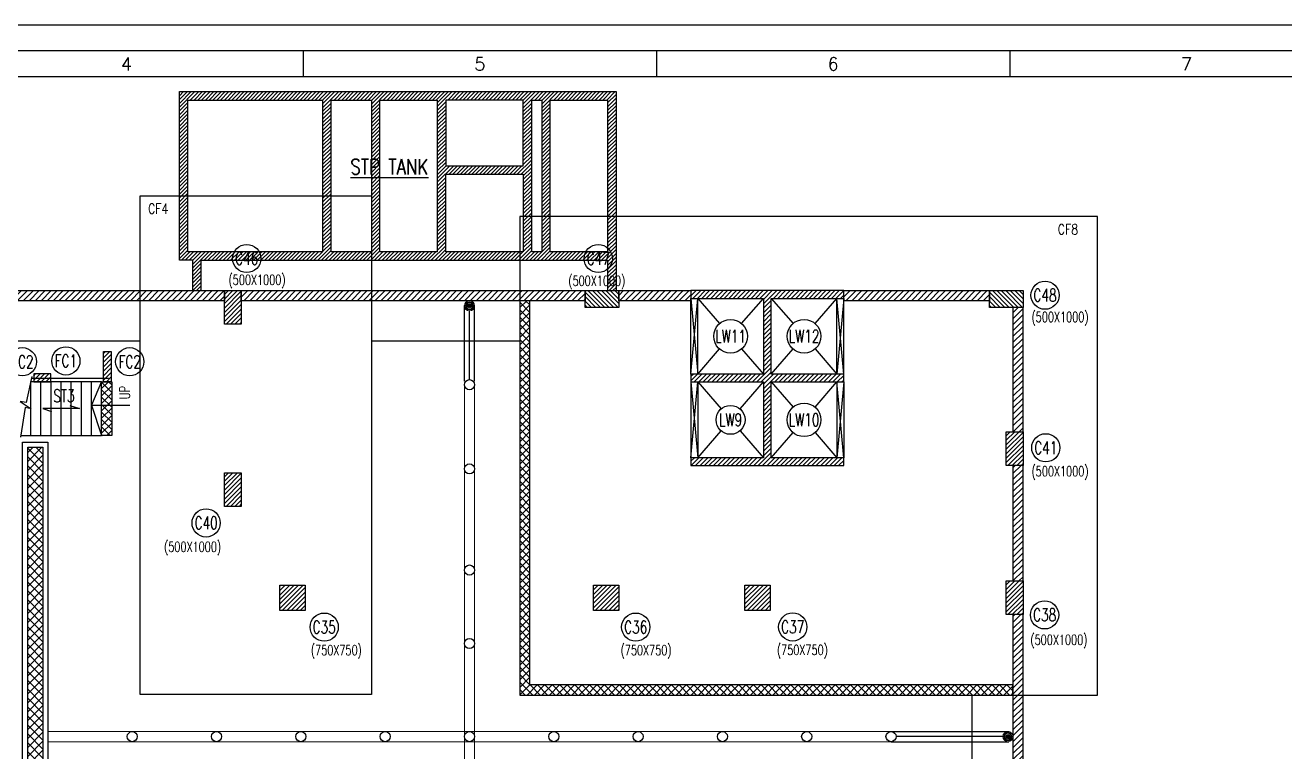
# Model space of a CAD drawing. Extents: x 324505 to 1272425, y -526289 to -156124.
# Drawn here: x 850131 to 887483, y -387450 to -365888 of the extents above; entities that cross this region are included whole.
import ezdxf
from ezdxf.enums import TextEntityAlignment as Align
from ezdxf.lldxf.tags import DXFTag

# ---------------------------------------------------------------- set-up
doc = ezdxf.new("R2010")
doc.units = 0
doc.header["$LTSCALE"] = 500
doc.header["$MEASUREMENT"] = 0
for name, color, linetype in [('PNA', 10, 'Continuous'), ('S-BRECK LINE', 8, 'Continuous'), ('S-COLUMN', 1, 'Continuous'), ('S-COLUMN CIRCLE', 9, 'Continuous'), ('S-COLUMN HATCH', 8, 'Continuous'), ('S-COLUMN NO', 2, 'Continuous'), ('S-COLUMN SIZES', 2, 'Continuous'), ('S-CONCRET LINE', 4, 'Continuous'), ('S-CUT LINE', 8, 'Continuous'), ('S-FOOTING', 4, 'Continuous'), ('S-HATCH', 253, 'Continuous'), ('S-RETAINING WALL', 6, 'Continuous'), ('S-RETAINING WALL HATCH', 8, 'Continuous'), ('S-SLAB MARK', 3, 'Continuous'), ('S-SLAB NO', 3, 'Continuous'), ('S-STAIRCASE', 5, 'Continuous'), ('S-TEXT', 2, 'Continuous'), ('S-TEXT-1', 4, 'Continuous'), ('S-TITAL', 6, 'Continuous'), ('SDA_PLAN_UGT_OHT', 150, 'Continuous'), ('SHEET', 7, 'Continuous')]:
    doc.layers.add(name, color=color, linetype=linetype)
doc.layers.add('SDA_HATCH', color=252, linetype='Continuous', lineweight=5)
doc.styles.add('ROMANS', font='simplex.shx', dxfattribs={"width": 0.8, "height": 275, "bigfont": 'bigfont.shx'})
tags = doc.linetypes.add('CENTER', pattern=[2, 1.25, -0.25, 0.25, -0.25]).pattern_tags.tags
tags[10:11] = [DXFTag(74, 4), DXFTag(75, 0), DXFTag(340, '0'), DXFTag(46, 1.0), DXFTag(50, 0.0), DXFTag(44, 0.0), DXFTag(45, 0.0)]
tags[8:9] = [DXFTag(74, 4), DXFTag(75, 0), DXFTag(340, '0'), DXFTag(46, 1.0), DXFTag(50, 0.0), DXFTag(44, 0.0), DXFTag(45, 0.0)]
tags[6:7] = [DXFTag(74, 4), DXFTag(75, 0), DXFTag(340, '0'), DXFTag(46, 1.0), DXFTag(50, 0.0), DXFTag(44, 0.0), DXFTag(45, 0.0)]
tags[4:5] = [DXFTag(74, 4), DXFTag(75, 0), DXFTag(340, '0'), DXFTag(46, 1.0), DXFTag(50, 0.0), DXFTag(44, 0.0), DXFTag(45, 0.0)]
pattern_1 = [(45, (-3835377.3, 2058576.72), (-88.3883476, 88.3883476), [])]
pattern_2 = [(45, (-3835367.22, 2058576.72), (-88.3883476, 88.3883476), [])]
pattern_3 = [(45, (-4134991.95, 1922269.47), (-66.2912607, 66.2912607), [])]

# ---------------------------------------------------------------- blocks, each defined once
blk = doc.blocks.new('zw$C05B')
at = {"flags": 128}
blk.add_lwpolyline([(0, 0), (82749, 0), (82749, 58210), (0, 58210)], close=True, dxfattribs=at)
at = {"layer": 'PNA'}
for p, q in [((27911, 57718), (27911, 57226)), ((34643, 57718), (34643, 57226)), ((41374, 57718), (41374, 57226))]:
    blk.add_line(p, q, dxfattribs=at)
at = {"layer": 'PNA', "color": 1}
for points in [[(984, 492), (82257, 492), (82257, 57718), (984, 57718)], [(1968, 984), (81765, 984), (81765, 57226), (1968, 57226)]]:
    blk.add_lwpolyline(points, close=True, dxfattribs=at)
at = {"layer": 'PNA', "style": 'ROMANS'}
for s, p in [('4', (24546, 57472)), ('5', (31278, 57472)), ('6', (38009, 57472)), ('7', (44741, 57472))]:
    blk.add_text(s, height=246, dxfattribs=at).set_placement(p, align=Align.MIDDLE)
blk = doc.blocks.new('MEP INPUTS')
at = {"layer": 'SDA_HATCH'}
h = blk.add_hatch(dxfattribs=at)
h.set_pattern_fill('ANSI37', color=8, scale=1500)
h.set_pattern_definition([(45, (-3293, -139588.96), (-132.58252, 132.58252), []), (135, (-3293, -139588.96), (-132.58252, -132.58252), [])])
h.paths.add_polyline_path([(5351, -1469), (5801, -1469), (5801, -67156), (5351, -67156)])
at = {"layer": 'SDA_PLAN_UGT_OHT', "color": 8}
for points in [[(5201, -1319), (5951, -1319), (5951, -67306), (5201, -67306)], [(5351, -1469), (5801, -1469), (5801, -67156), (5351, -67156)]]:
    blk.add_lwpolyline(points, close=True, dxfattribs=at)
blk = doc.blocks.new('PILE LAYOUT 04-10-2024')
at = {"layer": 'S-COLUMN HATCH'}
h = blk.add_hatch(dxfattribs=at)
h.set_pattern_fill('ANSI31', color=252, scale=750, angle=180)
h.set_pattern_definition([(225, (4074495.06, -1959819.46), (66.2912607, -66.2912607), [])])
h.paths.add_polyline_path([(-13834, 1595), (-13834, 2595), (-13334, 2595), (-13334, 1595)])
h = blk.add_hatch(dxfattribs=at)
h.set_pattern_fill('ANSI31', color=252, scale=750, angle=90)
h.set_pattern_definition([(135, (-1964555.94, -4085734.03), (-66.2912607, -66.2912607), [])])
h.paths.add_polyline_path([(-3141, 2095), (-3141, 2595), (-2141, 2595), (-2141, 2095)])
h = blk.add_hatch(dxfattribs=at)
h.set_pattern_fill('ANSI31', color=252, scale=750)
h.set_pattern_definition([(45, (-4134992.04, 1922269.47), (-66.2912607, 66.2912607), [])])
h.paths.add_polyline_path([(0, 2595), (0, 2365), (2150, 2365), (2150, 115), (0, 115), (0, -115), (2150, -115), (2150, -2365), (0, -2365), (0, -2595), (4530, -2595), (4530, -2365), (2380, -2365), (2380, -115), (4530, -115), (4530, 115), (2380, 115), (2380, 2365), (4530, 2365), (4530, 2595)])
h = blk.add_hatch(dxfattribs=at)
h.set_pattern_fill('ANSI31', color=252, scale=750, angle=90)
h.set_pattern_definition([(135, (-1952564.46, -4085734.03), (-66.2912607, -66.2912607), [])])
h.paths.add_polyline_path([(8850, 2095), (8850, 2595), (9850, 2595), (9850, 2095)])
h = blk.add_hatch(dxfattribs=at)
h.set_pattern_fill('ANSI31', color=252, scale=750, angle=180)
h.set_pattern_definition([(225, (7614833.32, -4208048.69), (66.2912607, -66.2912607), [])])
h.paths.add_polyline_path([(-17418, -109), (-17418, 791), (-17188, 791), (-17188, -109)])
h = blk.add_hatch(dxfattribs=at)
h.set_pattern_fill('ANSI31', color=252, scale=750, angle=180)
h.set_pattern_definition([(225, (7612766.91, -4208048.69), (66.2912607, -66.2912607), [])])
h.paths.add_polyline_path([(-19484, -109), (-19484, 121), (-18984, 121), (-18984, -109)])
h = blk.add_hatch(dxfattribs=at)
h.set_pattern_fill('ANSI31', color=252, scale=750, angle=180)
h.set_pattern_definition([(225, (4097679.03, -1964009.46), (66.2912607, -66.2912607), [])])
h.paths.add_polyline_path([(9350, -2595), (9350, -1595), (9850, -1595), (9850, -2595)])
h = blk.add_hatch(dxfattribs=at)
h.set_pattern_fill('ANSI31', color=252, scale=750, angle=180)
h.set_pattern_definition([(225, (4074495.06, -1965223.28), (66.2912607, -66.2912607), [])])
h.paths.add_polyline_path([(-13834, -3809), (-13834, -2809), (-13334, -2809), (-13334, -3809)])
h = blk.add_hatch(dxfattribs=at)
h.set_pattern_fill('ANSI31', color=252, scale=750)
h.set_pattern_definition(pattern_3)
h.paths.add_polyline_path([(-12191, -6145), (-12191, -6895), (-11441, -6895), (-11441, -6145)])
h = blk.add_hatch(dxfattribs=at)
h.set_pattern_fill('ANSI31', color=252, scale=750)
h.set_pattern_definition(pattern_3)
h.paths.add_polyline_path([(-2891, -6145), (-2891, -6895), (-2141, -6895), (-2141, -6145)])
h = blk.add_hatch(dxfattribs=at)
h.set_pattern_fill('ANSI31', color=252, scale=750)
h.set_pattern_definition([(45, (-4134995.56, 1922269.47), (-66.2912607, 66.2912607), [])])
h.paths.add_polyline_path([(1600, -6145), (1600, -6895), (2350, -6895), (2350, -6145)])
h = blk.add_hatch(dxfattribs=at)
h.set_pattern_fill('ANSI31', color=252, scale=750, angle=180)
h.set_pattern_definition([(225, (4097679.03, -1968434.48), (66.2912607, -66.2912607), [])])
h.paths.add_polyline_path([(9350, -7020), (9350, -6020), (9850, -6020), (9850, -7020)])
at = {"layer": 'S-HATCH'}
h = blk.add_hatch(dxfattribs=at)
h.set_pattern_fill('ANSI37', color=252, scale=1250, angle=180, style=0)
h.set_pattern_definition([(225, (-4133264.23, 1522844.48), (110.4854346, -110.4854346), []), (315, (-4133264.23, 1522844.48), (110.4854346, 110.4854346), [])])
h.paths.add_polyline_path([(9550, -9405), (9550, -9105), (-4776, -9105), (-4776, 2295), (-5076, 2295), (-5076, -9405)])
h = blk.add_hatch(dxfattribs=at)
h.set_pattern_fill('ANSI37', color=256, scale=1250, angle=360, style=0)
h.set_pattern_definition([(45, (-996261.84, -16808302.73), (-110.4854346, 110.4854346), []), (135, (-996261.84, -16808302.73), (-110.4854346, -110.4854346), [])])
h.paths.add_polyline_path([(-17174, -1704), (-17474, -1704), (-17474, -109), (-17174, -109)])
at = {"layer": 'S-RETAINING WALL HATCH'}
h = blk.add_hatch(dxfattribs=at)
h.set_pattern_fill('ANSI31', color=252, scale=25)
h.set_pattern_definition([(45, (3898532.29, -1899706.524), (-56.1266008, 56.1266008), [])])
h.paths.add_polyline_path([(-14774, 3498), (-15170, 3498), (-15170, 8500), (-2221, 8500), (-2222, 2595), (-2471, 2595), (-2471, 3498), (-14524, 3498), (-14524, 2595), (-14774, 2595)])
h.paths.add_polyline_path([(-14920, 3748), (-10921, 3748), (-10921, 8250), (-14920, 8250)], flags=16)
h.paths.add_polyline_path([(-4171, 3748), (-2471, 3748), (-2471, 8250), (-4171, 8250)], flags=16)
h.paths.add_polyline_path([(-9221, 3748), (-7521, 3748), (-7521, 8250), (-9221, 8250)], flags=16)
h.paths.add_polyline_path([(-10671, 3748), (-9471, 3748), (-9471, 8250), (-10671, 8250)], flags=16)
h.paths.add_polyline_path([(-7271, 3748), (-4971, 3748), (-4971, 6047), (-7271, 6047)], flags=16)
h.paths.add_polyline_path([(-7271, 6297), (-4971, 6297), (-4971, 8250), (-7271, 8250)], flags=16)
h.paths.add_polyline_path([(-4721, 3748), (-4421, 3748), (-4421, 8250), (-4721, 8250)], flags=16)
h = blk.add_hatch(dxfattribs=at)
h.set_pattern_fill('ANSI31', color=252, scale=1000)
h.set_pattern_definition(pattern_1)
h.paths.add_polyline_path([(-21173, 2595), (-21173, 2295), (-13834, 2295), (-13834, 2595)])
h = blk.add_hatch(dxfattribs=at)
h.set_pattern_fill('ANSI31', color=252, scale=1000)
h.set_pattern_definition(pattern_1)
h.paths.add_polyline_path([(-13334, 2595), (-13334, 2295), (-3141, 2295), (-3141, 2595)])
h = blk.add_hatch(dxfattribs=at)
h.set_pattern_fill('ANSI31', color=252, scale=1000)
h.set_pattern_definition(pattern_1)
h.paths.add_polyline_path([(-2141, 2595), (-2141, 2295), (0, 2295), (0, 2595)])
h = blk.add_hatch(dxfattribs=at)
h.set_pattern_fill('ANSI31', color=252, scale=1000)
h.set_pattern_definition(pattern_1)
h.paths.add_polyline_path([(4530, 2595), (4530, 2295), (8850, 2295), (8850, 2595)])
h = blk.add_hatch(dxfattribs=at)
h.set_pattern_fill('ANSI31', color=252, scale=1000)
h.set_pattern_definition(pattern_2)
h.paths.add_polyline_path([(9550, -1595), (9550, 2095), (9850, 2095), (9850, -1595)])
h = blk.add_hatch(dxfattribs=at)
h.set_pattern_fill('ANSI31', color=252, scale=1000)
h.set_pattern_definition(pattern_2)
h.paths.add_polyline_path([(9550, -6020), (9550, -2595), (9850, -2595), (9850, -6020)])
h = blk.add_hatch(dxfattribs=at)
h.set_pattern_fill('ANSI31', color=252, scale=1000)
h.set_pattern_definition(pattern_2)
h.paths.add_polyline_path([(9550, -14268), (9550, -7020), (9850, -7020), (9850, -14268)])
at = {"layer": 'S-BRECK LINE', "elevation": 2093}
blk.add_lwpolyline([(-19542, 46), (-19708, -730), (-19887, -692), (-19561, -916), (-19740, -877), (-19885, -1754)], dxfattribs=at)
at = {"layer": 'S-COLUMN', "color": 252}
for p, q in [((0, 115, -2091), (0, 2365, -2091)), ((200, 115, -2091), (200, 2365, -2091)), ((4330, 115, -2091), (4330, 2365, -2091)), ((4530, 115, -2091), (4530, 2365, -2091)), ((0, -115, -2091), (0, -2365, -2091)), ((200, -115, -2091), (200, -2365, -2091)), ((4330, -115, -2091), (4330, -2365, -2091)), ((4530, -115, -2091), (4530, -2365, -2091))]:
    blk.add_line(p, q, dxfattribs=at)
for points in [[(-13334, 1595), (-13834, 1595), (-13834, 2595), (-13334, 2595)], [(-17188, 791), (-17188, -109), (-17418, -109), (-17418, 791)], [(-19484, -109), (-18984, -109), (-18984, 121), (-19484, 121)], [(-13334, -3809), (-13834, -3809), (-13834, -2809), (-13334, -2809)], [(-2891, -6145), (-2141, -6145), (-2141, -6895), (-2891, -6895)], [(1600, -6145), (2350, -6145), (2350, -6895), (1600, -6895)]]:
    blk.add_lwpolyline(points, close=True, dxfattribs=at)
for points, elevation in [([(-3141, 2095), (-3141, 2595), (-2141, 2595), (-2141, 2095)], -2091), ([(8850, 2095), (8850, 2595), (9850, 2595), (9850, 2095)], 2091), ([(9850, -2595), (9350, -2595), (9350, -1595), (9850, -1595)], 2091), ([(-12191, -6145), (-11441, -6145), (-11441, -6895), (-12191, -6895)], 2091), ([(9850, -7020), (9350, -7020), (9350, -6020), (9850, -6020)], 2091)]:
    blk.add_lwpolyline(points, close=True, dxfattribs=dict(at, elevation=elevation))
blk.add_lwpolyline([(0, 2595), (0, 2365), (2150, 2365), (2150, 115), (0, 115), (0, -115), (2150, -115), (2150, -2365), (0, -2365), (0, -2595), (4530, -2595), (4530, -2365), (2380, -2365), (2380, -115), (4530, -115), (4530, 115), (2380, 115), (2380, 2365), (4530, 2365), (4530, 2595), (0, 2595)], dxfattribs=at)
at = {"layer": 'S-COLUMN CIRCLE', "color": 252}
for centre, radius in [((-13173, 3547, -2091), 418), ((-2747, 3547, -2091), 418), ((10500, 2458), 418), ((1175, 1240, 1315), 499), ((3355, 1240, 1315), 499), ((-19826, 484), 418), ((-18535, 508, -4184), 418), ((-16641, 484), 418), ((3355, -1240, 1315), 499), ((1175, -1240, 1315), 429), ((10523, -2069), 418), ((-14376, -4299), 418), ((10488, -7028), 418), ((-10875, -7391), 418), ((-1637, -7391, -2091), 418), ((3018, -7386, -2091), 418)]:
    blk.add_circle(centre, radius, dxfattribs=at)
at = {"layer": 'S-CONCRET LINE', "color": 252}
for p, q in [((0, 115), (200, 2365, -2091)), ((0, 2365), (200, 115, -2091)), ((4530, 115), (4330, 2365, -2091)), ((4530, 2365), (4330, 115, -2091)), ((0, -115), (200, -2365, -2091)), ((0, -2365), (200, -115, -2091)), ((4530, -115), (4330, -2365, -2091)), ((4530, -2365), (4330, -115, -2091))]:
    blk.add_line(p, q, dxfattribs=at)
at = {"layer": 'S-CONCRET LINE', "color": 252, "elevation": -2091}
for points in [[(-14774, 2595), (-14774, 3498), (-15170, 3498), (-15170, 8500), (-2221, 8500), (-2222, 2595)], [(-14524, 2595), (-14524, 3498), (-2471, 3498), (-2471, 2595)]]:
    blk.add_lwpolyline(points, dxfattribs=at)
for points in [[(-14920, 8250), (-10921, 8250), (-10921, 3748), (-14920, 3748)], [(-10671, 8250), (-9471, 8250), (-9471, 3748), (-10671, 3748)], [(-9221, 8250), (-7521, 8250), (-7521, 3748), (-9221, 3748)], [(-7271, 6297), (-4971, 6297), (-4971, 8250), (-7271, 8250)], [(-4721, 8250), (-4421, 8250), (-4421, 3748), (-4721, 3748)], [(-4171, 8250), (-2471, 8250), (-2471, 3748), (-4171, 3748)], [(-7271, 6047), (-4971, 6047), (-4971, 3748), (-7271, 3748)]]:
    blk.add_lwpolyline(points, close=True, dxfattribs=at)
at = {"layer": 'S-CONCRET LINE', "ltscale": 5, "elevation": 2093}
blk.add_lwpolyline([(-17474, -109), (-17174, -109), (-17174, -1704), (-17474, -1704)], close=True, dxfattribs=at)
at = {"layer": 'S-CUT LINE', "color": 252}
for p, q in [((200, 2365, -2091), (848, 1617, -2091)), ((1502, 1617, -2091), (2150, 2365, -2091)), ((2380, 2365, -2091), (3028, 1617, -2091)), ((3682, 1617, -2091), (4330, 2365, -2091)), ((200, 115, -2091), (848, 863, -2091)), ((1502, 863, -2091), (2150, 115, -2091)), ((2380, 115, -2091), (3028, 863, -2091)), ((3682, 863, -2091), (4330, 115, -2091)), ((200, -115, -2091), (894, -916, -2091)), ((1456, -916, -2091), (2150, -115, -2091)), ((2380, -115, -2091), (3028, -863, -2091)), ((3682, -863, -2091), (4330, -115, -2091)), ((200, -2365, -2091), (894, -1564, -2091)), ((1456, -1564, -2091), (2150, -2365, -2091)), ((2380, -2365, -2091), (3028, -1617, -2091)), ((3682, -1617, -2091), (4330, -2365, -2091))]:
    blk.add_line(p, q, dxfattribs=at)
at = {"layer": 'S-FOOTING', "color": 252}
for points in [[(-9473, -9395), (-16334, -9395), (-16334, 5405), (-9473, 5405)], [(-5078, -9405), (12052, -9405), (12052, 4795), (-5078, 4795)]]:
    blk.add_lwpolyline(points, close=True, dxfattribs=at)
blk.add_lwpolyline([(9550, -9405), (9550, -9105), (-4778, -9105), (-4778, 2295), (-5078, 2295), (-5078, -9405), (927, -9405)], dxfattribs=at)
at = {"layer": 'S-FOOTING', "color": 252, "elevation": -2091}
for points in [[(-16334, 1095), (-20888, 1095)], [(-5078, 1095), (-9473, 1095)], [(8340, -12818), (8340, -9405)]]:
    blk.add_lwpolyline(points, dxfattribs=at)
at = {"layer": 'S-RETAINING WALL', "color": 252}
for points in [[(-21173, 2595), (-13834, 2595), (-13834, 2295), (-21173, 2295)], [(-13334, 2595), (-3141, 2595), (-3141, 2295), (-13334, 2295)], [(-2141, 2595), (0, 2595), (0, 2295), (-2141, 2295)], [(4530, 2595), (8850, 2595), (8850, 2295), (4530, 2295)], [(9550, -1595), (9850, -1595), (9850, 2095), (9550, 2095)], [(9550, -6020), (9850, -6020), (9850, -2595), (9550, -2595)], [(9550, -14268), (9850, -14268), (9850, -7020), (9550, -7020)]]:
    blk.add_lwpolyline(points, close=True, dxfattribs=at)
at = {"layer": 'S-SLAB MARK', "elevation": 2093}
blk.add_lwpolyline([(-18415, -811), (-18134, -904), (-19214, -904), (-18965, -996)], dxfattribs=at)
at = {"layer": 'S-STAIRCASE', "ltscale": 1000}
for p, q in [((-19574, -1704, 2093), (-19574, -104, 2093)), ((-19574, -104, 2093), (-17474, -104, 2093)), ((-19553, -4, 2093), (-17274, -4, 2093)), ((-19274, -1704, 2093), (-19274, -104, 2093)), ((-18974, -1704, 2093), (-18974, -104, 2093)), ((-18674, -1704, 2093), (-18674, -104, 2093)), ((-18374, -1704, 2093), (-18374, -104, 2093)), ((-18074, -1704, 2093), (-18074, -104, 2093)), ((-17774, -1704, 2093), (-17774, -104, 2093)), ((-17774, -804, 2093), (-16635, -804, 2093)), ((-19874, -1704, 2093), (-17474, -1704, 2093))]:
    blk.add_line(p, q, dxfattribs=at)
at = {"layer": 'S-STAIRCASE', "linetype": 'CENTER', "ltscale": 1000}
blk.add_line((-17474, -1704, 2093), (-17474, -104, 2093), dxfattribs=at)
at = {"layer": 'S-STAIRCASE', "ltscale": 1000, "elevation": 2093}
blk.add_lwpolyline([(-17474, -104), (-17774, -804), (-17474, -1704)], dxfattribs=at)
at = {"layer": 'S-SLAB NO', "color": 252}
blk.add_blockref('MEP INPUTS', (-25018, -585), dxfattribs=at)
at = {"layer": 'S-COLUMN NO', "color": 252, "style": 'ROMANS', "width": 0.7}
for s, p in [('C46', (-13173, 3547, -2091)), ('C47', (-2747, 3547, -2091)), ('C48', (10500, 2458)), ('LW11', (1175, 1240)), ('LW12', (3355, 1240, 0)), ('FC2', (-19826, 484)), ('FC1', (-18535, 508, -4184)), ('FC2', (-16641, 484)), ('LW9', (1175, -1240)), ('LW10', (3355, -1240)), ('C41', (10523, -2069)), ('C40', (-14376, -4299)), ('C38', (10488, -7028)), ('C35', (-10875, -7391)), ('C36', (-1637, -7391, -2091)), ('C37', (3018, -7386, -2091))]:
    blk.add_text(s, height=375, dxfattribs=at).set_placement(p, align=Align.MIDDLE)
at = {"layer": 'S-COLUMN SIZES', "color": 252, "style": 'ROMANS', "width": 0.7}
for s, p in [('(500X1000)', (-12867, 2893, -2091)), ('(500X1000)', (-2790, 2863, -2091)), ('(500X1000)', (10945, 1789)), ('(500X1000)', (10945, -2787)), ('(500X1000)', (-14777, -5028)), ('(500X1000)', (10913, -7788)), ('(750X750)', (-10515, -8094, -18758667)), ('(750X750)', (-1331, -8094, -18760758)), ('(750X750)', (3305, -8089, -18760758))]:
    blk.add_text(s, height=300, dxfattribs=at).set_placement(p, align=Align.MIDDLE)
at = {"layer": 'S-SLAB NO', "style": 'ROMANS', "width": 0.7}
blk.add_text('ST3', height=375, dxfattribs=at).set_placement((-18907, -717, 2093))
at = {"layer": 'S-TEXT', "color": 252, "style": 'ROMANS', "width": 0.8}
for s, p in [('CF4', (-16101, 4876)), ('CF8', (10876, 4264, 2091))]:
    blk.add_text(s, height=300, dxfattribs=at).set_placement(p)
at = {"layer": 'S-TEXT', "style": 'ROMANS', "width": 0.7}
blk.add_text('UP', height=312.5, rotation=90, dxfattribs=at).set_placement((-16791, -632, 102552), align=Align.MIDDLE_LEFT)
at = {"layer": 'S-TITAL', "color": 2, "style": 'ROMANS', "width": 0.8}
blk.add_text('%%USTP TANK', height=450, dxfattribs=at).set_placement((-8940, 6269, -2091), align=Align.MIDDLE_CENTER)
blk = doc.blocks.new('zw$D0E4')
at = {"layer": 'S-TEXT-1', "color": 1, "lineweight": 0}
for p, q in [((-9267, 20247, 4809), (-9267, 63876, 4809)), ((-8967, 20247, 4809), (-8967, 63876, 4809)), ((-21617, 53583, 3994), (3383, 53583, -2277)), ((-21617, 53283, 3994), (3383, 53283, -2277))]:
    blk.add_line(p, q, dxfattribs=at)
at = {"layer": 'S-TEXT-1', "color": 1}
for centre in [(-9117, 63876, 4809), (-9117, 63876, 4809), (-9117, 61376, 4809), (-9117, 61376, 4809), (-9117, 58376, 4809), (-9117, 58376, 4809), (-9117, 56196, 4809), (-9117, 56196, 4809), (-19117, 53433, 4809), (-16617, 53433, 4809), (-16617, 53433, 4809), (-14117, 53433, 4809), (-14117, 53433, 4809), (-11617, 53433, 4809), (-11617, 53433, 4809), (-9117, 53433, 4809), (-9117, 53433, 4809), (-6617, 53433, 4809), (-6617, 53433, 4809), (-4117, 53433, 4809), (-4117, 53433, 4809), (-1617, 53433, 4809), (-1617, 53433, 4809), (883, 53433, 4809), (883, 53433, 4809), (883, 53433, 4809), (883, 53433, 4809), (3383, 53433, 4809), (3383, 53433, 4809)]:
    blk.add_circle(centre, 150, dxfattribs=at)
blk = doc.blocks.new('zw$F71')
at = {"layer": 'S-COLUMN', "lineweight": -3}
h = blk.add_hatch(color=170, dxfattribs=at)
h.dxf.hatch_style = 1
h.paths.add_polyline_path([(-9056, 66218, 1), (-9178, 66218, 1)])
h = blk.add_hatch(color=170, dxfattribs=at)
h.dxf.hatch_style = 1
h.paths.add_polyline_path([(6911, 53433, 1), (6789, 53433, 1)])
at = {"color": 170}
for p, q in [((-9266, 63977, -885523), (-9266, 66230, -885523)), ((-8967, 63977, -542685), (-8967, 66219, -400394)), ((-9117, 64026, 4809), (-9117, 66068, -440671)), ((3388, 53583, -397), (6881, 53583, -1273)), ((6730, 53433, 138253), (3533, 53432, 30617)), ((3388, 53283, -397), (6881, 53283, -1273))]:
    blk.add_line(p, q, dxfattribs=at)
at = {"layer": 'S-COLUMN', "color": 170, "lineweight": 9}
for centre, radius in [((-9117, 66218, -440671), 150), ((-9117, 66218, -440671), 120), ((-9117, 66218, -440671), 100), ((6850, 53433, 4182), 150), ((6850, 53433, 4182), 120), ((6850, 53433, 4182), 100)]:
    blk.add_circle(centre, radius, dxfattribs=at)
at = {"layer": 'S-COLUMN', "color": 170, "lineweight": -3}
for centre in [(-9117, 66218, -440671), (6850, 53433, 4182)]:
    blk.add_circle(centre, 61, dxfattribs=at)
at = {"layer": 'S-TEXT-1', "color": 1}
for centre in [(-9117, 63876, 4809), (-9117, 63876, 4809), (3383, 53433, 4809), (3383, 53433, 4809)]:
    blk.add_circle(centre, 150, dxfattribs=at)

msp = doc.modelspace()

# ---------------------------------------------------------------- block references
msp.add_blockref('PILE LAYOUT 04-10-2024', (869872.523, -376358.964, 4182))
at = {"layer": 'S-COLUMN'}
msp.add_blockref('zw$F71', (872422.523, -440431.771), dxfattribs=at)
at = {"layer": 'S-TEXT-1'}
msp.add_blockref('zw$D0E4', (872422.523, -440431.771), dxfattribs=at)
at = {"layer": 'SHEET', "xscale": 1.556519070149563, "yscale": 1.556519070149563, "zscale": 1.556519070149563}
msp.add_blockref('zw$C05B', (814927, -456492.771), dxfattribs=at)

doc.saveas('drawing.dxf')
